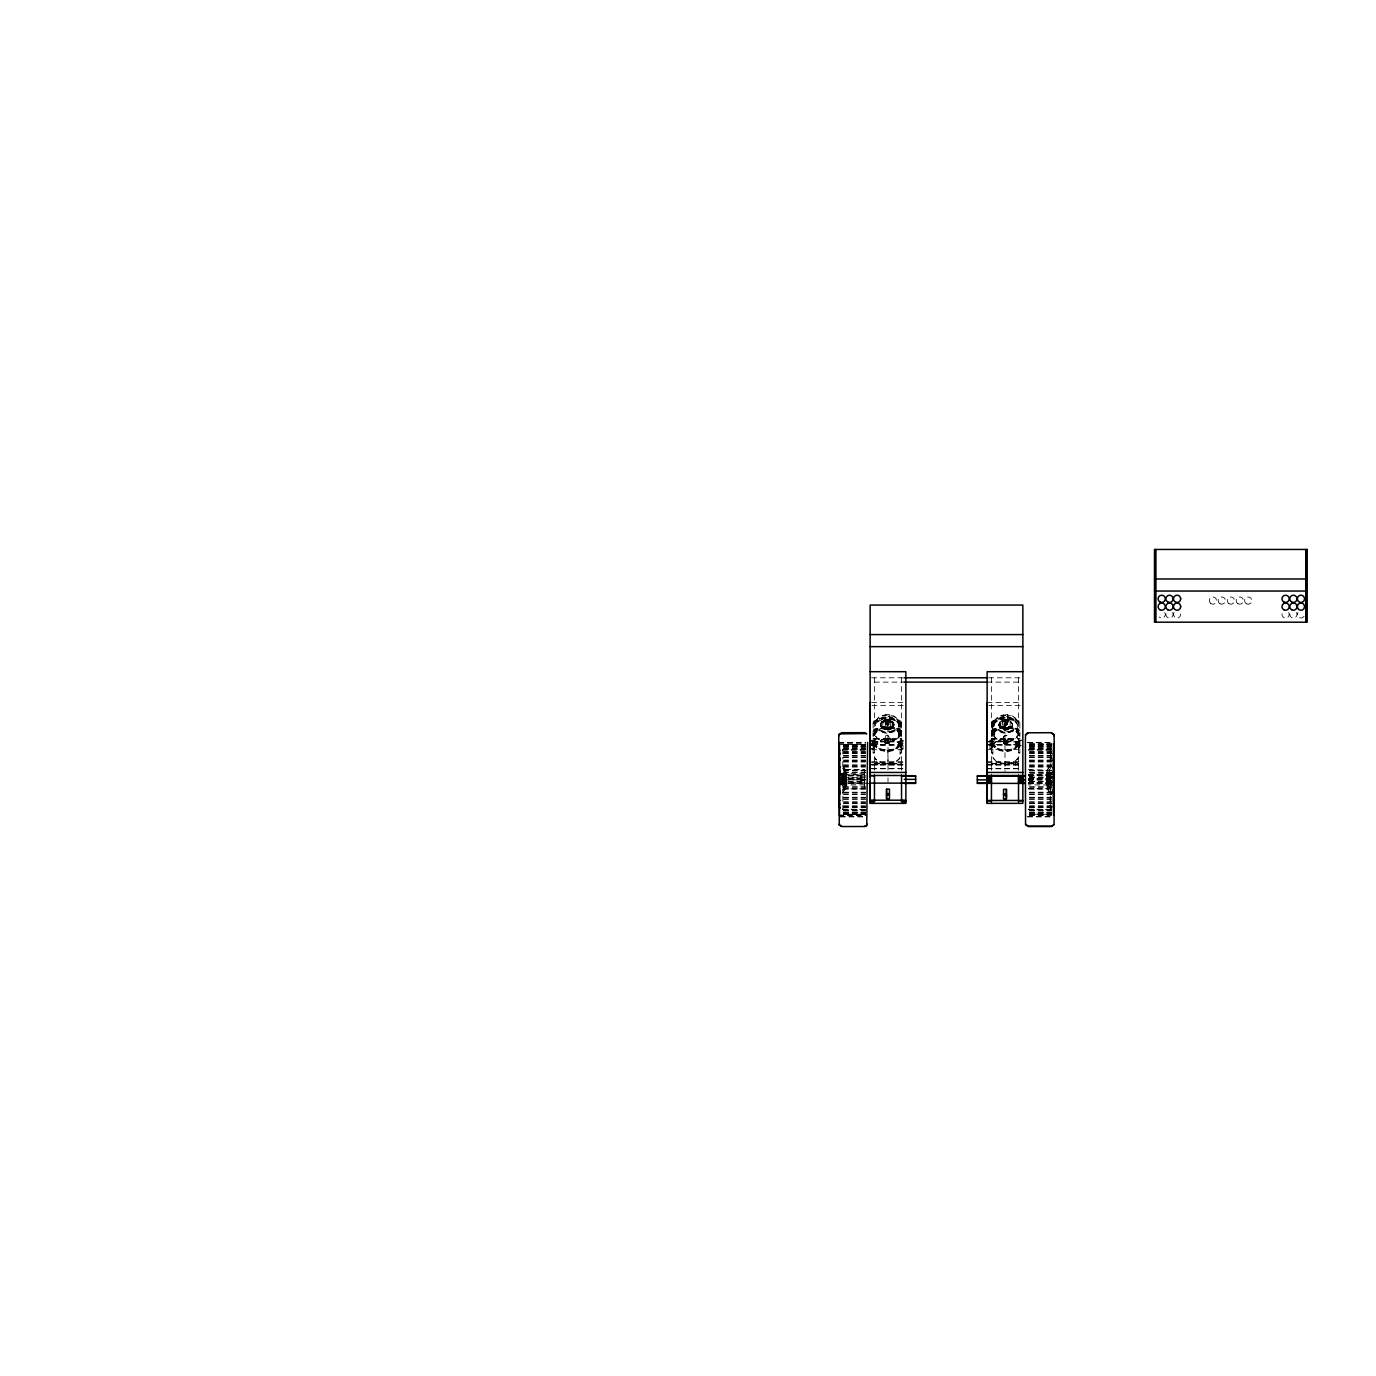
<?xml version="1.0" encoding="UTF-8"?>
<svg xmlns="http://www.w3.org/2000/svg" width="1376" height="1376" viewBox="0 0 1376 1376"><rect width="100%" height="100%" fill="white"/><g stroke="black" fill="none" stroke-linecap="round" stroke-linejoin="round"><path stroke-width="0.75" stroke-dasharray="5 3.75" d="M842.817 805.356L842.92 809.501M842.817 784.303L842.817 773.209M842.8 766.501L842.8 757.436M842.645 790.134L844.382 786.556L844.52 773.226L846.137 773.14L845.655 770.405L845.346 772.59L845.328 771.334M843.144 791.836L845.328 788.689L845.328 779.556M845.328 780.072L844.898 768.634M864.661 784.922L845.948 784.956L845.948 780.037L844.52 780.02M846.137 783.305L845.948 773.295M846.137 784.75L846.137 773.226M864.661 782.325L839.36 782.634M864.661 769.562L864.661 788.637L864.661 769.562L845.328 769.562L845.346 788.861L842.456 792.696M1003.568 743.35L1003.62 741.561A2.167 1.531 0 0 1 1007.8 741.63L1007.834 743.35L1003.568 743.35A2.15 1.514 0 0 1 1005.701 741.974A2.15 1.514 0 0 1 1007.834 743.35M1017.328 723.965A12.59 8.91 0 0 0 1008.625 718.736L1007.834 720.164A2.15 1.514 0 0 1 1005.701 721.54A2.15 1.514 0 0 1 1003.568 720.164L1002.777 718.736A12.59 8.91 0 0 0 994.074 723.965M1050.524 792.696C1044.556 791.974 1047.222 765.434 1047.05 774.946L1048.478 775.187M1048.495 772.435L1048.46 785.146L1047.016 785.197L1046.844 773.14L1053.62 773.828M1028.319 788.861L1047.652 788.861L1047.325 770.405L1048.581 768.049M1051.298 801.314L1050.18 801.21L1050.765 782.566A9.46 3.113 0 0 0 1051.023 782.428M1051.023 759.982A9.46 7.774 0 0 0 1050.765 759.604L1050.18 749.198L1051.281 749.026M1050.61 800.935L1050.61 794.95L1050.18 801.21M1050.49 759.242L1051.298 758.228M1050.765 759.088L1050.61 754.461L1050.61 759.294M845.346 769.58L845.328 788.62L845.328 774.74L839.36 774.516M1050.903 790.701L1047.033 783.236L1048.478 783.236L1048.46 784.836M1051.023 784.337L1050.163 773.415L1051.281 773.209M846.137 785.042L839.36 784.836M885.146 743.35L885.181 741.63A2.167 1.531 0 0 1 889.36 741.561L889.412 743.35L885.146 743.35A2.15 1.514 0 0 1 887.279 741.974A2.15 1.514 0 0 1 889.412 743.35M899.285 723.931L898.906 723.982A12.59 8.91 0 0 0 890.203 718.736L889.412 720.164A2.15 1.514 0 0 1 887.279 721.54A2.15 1.514 0 0 1 885.146 720.164L884.355 718.736A12.59 8.91 0 0 0 875.652 723.965M839.36 783.77C843.161 781.568 847.014 785.782 845.346 783.408M845.328 774.74C845.328 780.932 847.083 781.688 839.36 780.158M1047.652 782.996L1047.652 771.575M839.36 774.052L845.328 773.828C846.773 769.511 844.967 779.057 839.36 774.877M1047.652 775.049L1047.652 773.432L1053.62 773.587M845.328 787.055L845.346 785.816M885.146 738.774C885.078 728.919 895.69 742.61 886.97 743.04C880.726 743.848 888.07 729.469 889.412 738.774M1050.576 792.456C1047.704 791.217 1046.31 784.389 1048.46 784.544M844.52 779.332L845.655 779.332L845.346 782.273L845.948 775.307M874.328 731.705L874.895 729.71L877.08 729.125L881.775 731.705A11.421 8.084 0 0 0 890.238 732.41L897.41 729.125L899.594 729.71L900.179 731.705M874.328 723.552L874.895 721.557L884.269 717.704A11.421 8.084 0 0 1 892.732 718.41L899.594 721.557L900.179 723.552M885.146 716.036L885.387 714.712L889.137 714.712M992.801 723.552L993.386 721.557L1000.266 718.41A11.421 8.084 0 0 1 1008.711 717.704L1018.085 721.557L1018.653 723.552M992.801 731.705L993.386 729.71L995.57 729.125L1002.743 732.41A11.421 8.084 0 0 0 1011.205 731.705L1015.901 729.125L1018.085 729.71L1018.653 731.705M1003.568 716.036C1005.89 712.458 1016.589 716.208 1017.328 721.368M1003.568 738.774C1002.502 734.646 1008.9 734.578 1007.834 738.774M843.144 766.363L845.328 771.816M1047.652 778.575L1047.652 780.828L1047.05 780.158M1047.652 786.848L1047.652 788.328M1047.033 782.634L1047.635 783.649L1053.62 783.77M845.346 772.366L845.328 773.725M1046.844 778.145L1046.844 780.037M1053.62 784.836C1050.094 787.192 1044.711 783.254 1048.46 783.477L1048.46 778.18L1047.033 778.025L1047.016 779.091L1046.844 774.894M1047.652 785.541L1047.652 788.052L1047.652 786.109M845.328 777.836L844.537 779.091M864.661 788.861L845.328 788.861L846.154 785.266L844.52 785.111L842.68 790.357M845.328 788.517L845.965 785.197L844.537 785.197M845.346 788.379L845.328 788.173M1047.652 771.368L1047.652 769.855L1047.033 773.587L1028.319 773.278M1047.033 773.518L1048.478 773.536L1050.335 768.29M845.328 787.605L845.328 786.814M1050.662 788.448L1050.18 793.453L1051.281 793.505M873.141 723.552L874.001 720.938L884.269 716.793A11.421 8.084 0 0 1 892.714 717.532L900.506 720.938L901.366 723.552M873.141 731.705L874.001 729.074L877.08 728.231L881.775 730.811A11.421 8.084 0 0 0 890.238 731.516L897.41 728.231L900.506 729.074L901.366 731.705M991.614 723.552L992.474 720.938L1000.266 717.515A11.421 8.084 0 0 1 1008.711 716.827L1018.98 720.938L1019.84 723.552M991.614 731.705L992.474 729.074L995.57 728.231L1002.743 731.516A11.421 8.084 0 0 0 1011.205 730.811L1015.901 728.231L1018.98 729.074L1019.84 731.705M1047.652 787.055L1047.652 779.556M1050.817 757.677L1050.903 755.785M842.92 778.73L842.903 779.848M1050.817 754.839L1050.903 753.394M1051.023 753.738A9.46 9.064 0 0 0 1050.765 753.291L1050.662 751.055M1047.652 788.224L1046.844 784.389M845.328 769.906L845.655 770.835M875.652 733.442L876.736 731.172M875.652 721.368C879.66 713.25 894.262 713.009 898.872 721.058M994.074 721.368L999.423 716.346L1007.576 715.176M885.559 722.71C885.043 724.739 891.012 725.668 886.608 726.562C881.586 723.398 890.564 718.341 888.38 725.599M885.559 724.67C888.019 720.13 888.982 728.54 885.611 724.55M885.559 725.599L888.38 722.71M875.652 736.04A12.59 8.91 0 0 0 884.355 741.251L885.198 741.114A2.167 1.531 0 0 1 889.36 741.114L890.203 741.251A12.59 8.91 0 0 0 898.906 736.04L899.285 735.489M888.328 723.896L887.675 722.778L885.748 723.14M888.328 724.928L888.328 724.034M889.36 719.356L890.203 719.201A12.59 8.91 0 0 1 898.906 724.43L899.285 724.361M1004.6 722.71C1007.301 718.65 1009.485 727.801 1005.306 726.459C1002.812 718.943 1005.151 728.558 1007.421 724.292M1007.37 724.55C1003.74 727.818 1004.514 719.476 1007.37 723.38M1004.6 725.599L1007.421 723.363M994.074 735.489L994.074 735.85A12.59 8.91 0 0 0 1002.777 741.251L1003.62 741.114A2.167 1.531 0 0 1 1007.782 741.114L1008.625 741.251A12.59 8.91 0 0 0 1017.328 736.04M1007.782 719.356L1008.625 719.201A12.59 8.91 0 0 1 1017.328 724.43M1007.421 722.71L1007.421 723.638M1047.325 770.646L1046.844 773.381L1048.478 773.467M1046.826 785.266L1048.46 785.111L1050.851 790.942M1047.016 785.197L1048.46 785.146M1028.285 809.501L1051.058 809.415L1050.163 809.14A9.426 9.426 0 0 0 1051.023 807.695A9.443 8.91 0 0 1 1050.49 808.538L1051.161 809.69M1051.058 791.269L1050.163 794.055A9.408 2.7 0 0 0 1051.023 793.677M875.704 721.058L878.782 717.12L885.387 714.712M994.108 721.058L997.892 716.672L1003.895 714.712M1049.08 770.096L1050.903 767.722M885.748 724.137C887.038 720.732 889.154 723.621 885.611 724.928M1007.37 723.621L1007.421 724.67M1050.903 808.228L1050.077 809.449M1048.082 768.634L1049.183 767.292M999.991 723.174L999.303 724.275A6.312 4.472 0 0 0 999.905 727.766C1003.07 731.12 1009.812 730.966 1012.151 726.752A6.312 4.472 0 0 0 1011.549 723.277L1009.141 721.574L1004.084 721.076L999.991 723.174L999.87 725.806M1051.023 783.099A9.443 3.13 0 0 1 1050.49 783.408L1051.058 789.996M992.646 723.621L994.074 722.864M992.646 724.068L993.713 723.329M992.646 731.757L994.074 731.017M992.646 732.221L993.713 731.482M876.736 731.636L875.652 733.081A12.59 8.91 0 0 1 887.279 727.612A12.59 8.91 0 0 1 898.906 733.081L898.201 719.459L894.348 716.26L889.171 714.712L889.412 720.628A2.15 1.514 0 0 1 887.279 722.022A2.15 1.514 0 0 1 885.146 720.628L885.473 715.176M897.823 746.153L898.906 744.691A12.59 8.91 0 0 1 887.279 750.161A12.59 8.91 0 0 1 875.652 744.691L876.736 746.153M897.823 746.6L898.906 745.156L898.906 720.904M995.158 731.172L993.696 733.356M995.158 731.636L994.074 733.081A12.59 8.91 0 0 1 1005.701 727.612A12.59 8.91 0 0 1 1017.328 733.081L1016.245 731.636M1016.245 746.153L1017.328 744.691A12.59 8.91 0 0 1 1005.701 750.161A12.59 8.91 0 0 1 994.074 744.691L995.158 746.153M1016.245 746.6L1017.328 745.156L1017.328 720.904M874.345 722.744L881.775 718.857A11.421 8.084 0 0 1 890.238 718.152L900.162 722.744M874.345 730.897L877.08 729.59L884.269 732.875A11.421 8.084 0 0 0 892.732 732.17L897.41 729.59L900.162 730.897M992.818 722.744L1002.743 718.152A11.421 8.084 0 0 1 1011.205 718.857L1018.636 722.744M992.818 730.897L995.57 729.59L1000.266 732.17A11.421 8.084 0 0 0 1008.711 732.875L1015.901 729.59L1018.636 730.897M873.192 722.4L881.775 717.962A11.421 8.084 0 0 1 890.238 717.292L901.314 722.4M873.192 730.553L877.08 728.695L884.269 731.98A11.421 8.084 0 0 0 892.732 731.275L897.41 728.695L901.314 730.553M991.683 722.4L1002.743 717.257A11.421 8.084 0 0 1 1011.205 717.997L1019.788 722.4M991.683 730.553L995.57 728.695L1000.266 731.275A11.421 8.084 0 0 0 1008.711 731.98L1015.901 728.695L1019.788 730.553M1051.023 791.527A9.46 5.745 0 0 1 1050.765 791.802L1051.298 792.438M1050.61 783.254L1051.058 794.674M888.191 723.862L885.972 724.068M888.191 724.791L885.748 724.791M881.431 722.383C884.579 719.012 891.321 719.166 893.678 723.38A6.312 4.472 0 0 1 893.076 726.855C889.911 730.226 883.168 730.071 880.829 725.857M881.431 723.277C884.579 719.923 891.321 720.061 893.678 724.275A6.312 4.472 0 0 1 893.076 727.766C889.911 731.12 883.168 730.966 880.829 726.752M1050.49 800.97L1050.765 800.712A9.46 5.384 0 0 0 1051.023 800.454M888.793 720.869L885.766 720.714M885.146 720.164C890.152 718.547 882.532 721.746 888.191 721.66L888.672 719.992M885.766 742.507L888.793 742.352M885.766 742.799L888.672 742.696M1003.826 715.176C1000.799 721.196 1006.819 720.061 1004.876 720.904L1007.215 720.405M1007.37 720.611L1003.93 720.646L999.905 722.813A6.312 4.472 0 0 0 999.303 726.304C1001.659 730.501 1008.402 730.656 1011.549 727.302A6.312 4.472 0 0 0 1012.168 723.81L1009.004 721.058L1004.876 721.196M1004.79 741.853L1007.094 742.232M889.412 720.628L885.886 720.37L888.672 720.525M1004.308 719.992L1004.79 721.66C1010.448 721.781 1002.829 718.547 1007.834 720.164M1004.308 742.696L1007.215 742.799M882.824 721.506L888.277 720.422A6.158 4.352 0 0 1 893.11 725.032A6.158 4.352 0 0 1 887.262 729.022L882.824 727.887M1010.156 727.474L1004.704 728.558A6.158 4.352 0 0 1 999.87 723.931A6.158 4.352 0 0 1 1005.718 719.94L1007.8 718.84A2.167 1.531 0 0 1 1003.62 718.891L1011.549 722.383A6.312 4.472 0 0 1 1012.168 725.857C1009.795 730.071 1003.07 730.226 999.905 726.855A6.312 4.472 0 0 1 999.303 723.38L1004.084 720.181L1010.156 721.076M1007.008 724.068L1006.011 724.361M882.824 721.076L889.36 718.891A2.167 1.531 0 0 1 885.181 718.84L888.26 720.061M882.824 722.383L887.262 721.248A6.158 4.352 0 0 1 893.11 725.238A6.158 4.352 0 0 1 888.277 729.865L882.824 728.781L882.824 720.198L888.277 719.115A6.158 4.352 0 0 1 893.11 723.742A6.158 4.352 0 0 1 887.262 727.715L882.824 726.597M1010.156 726.597L1005.718 727.715A6.158 4.352 0 0 1 999.87 723.742A6.158 4.352 0 0 1 1004.704 719.115L1010.156 720.198L1010.156 728.781L1004.704 729.865A6.158 4.352 0 0 1 999.87 725.238A6.158 4.352 0 0 1 1005.718 721.248L1010.156 722.383M1010.156 727.887L1005.718 729.022A6.158 4.352 0 0 1 999.87 725.032A6.158 4.352 0 0 1 1004.704 720.422L1010.156 721.506M1051.058 809.088L1050.163 805.356A9.408 9.013 0 0 0 1051.023 804.1M1050.18 783.546L1051.281 783.598M1005.512 719.923L1004.721 720.061M1051.281 752.294L1050.18 752.483L1051.298 752.104M1051.058 807.385L1050.249 808.882L1051.058 805.252M889.412 719.098A2.15 1.514 0 0 1 887.279 720.491L882.584 721.781L880.829 723.81A6.312 4.472 0 0 0 881.431 727.302C884.579 730.656 891.321 730.501 893.678 726.304A6.312 4.472 0 0 0 893.076 722.813L887.331 720.474A2.15 1.514 0 0 1 885.146 719.098L884.355 719.201A12.59 8.91 0 0 0 875.652 724.43M885.146 720.628L887.279 720.491M1007.593 714.712L1007.834 720.628L1005.701 720.491A2.15 1.514 0 0 1 1003.568 719.098L1002.777 719.201A12.59 8.91 0 0 0 994.074 724.43L993.696 724.361M1003.568 720.164L1004.721 719.872M889.412 741.836L890.203 741.716A12.59 8.91 0 0 0 898.906 736.487M1007.834 741.836L1008.625 741.716A12.59 8.91 0 0 0 1017.328 736.487M1007.834 742.902C994.796 742.163 1010.93 725.909 1007.834 742.902A2.15 1.514 0 0 0 1005.701 741.509A2.15 1.514 0 0 0 1003.568 742.902M1050.18 758.898L1051.298 758.744M1051.298 751.846L1050.18 751.984L1050.834 752.741M1051.298 757.316L1050.18 757.436L1050.18 766.501L1051.298 766.398M865.143 750.058L842.37 750.092M1051.058 750.058L1028.285 750.092M1007.215 743.281L1006.613 742.318M1051.058 750.694L1050.18 749.198M887.468 719.923L889.412 720.164M1005.89 720.388L1007.094 720.37M1050.163 784.303L1051.058 784.303M1046.844 783.305L1047.033 780.037L1048.46 780.02M864.661 773.278L839.36 773.346M839.36 773.587L845.948 773.811L844.52 773.88M845.328 774.516L844.503 774.103M845.948 774.275L839.36 774.275M1047.033 783.924L1053.62 784.148M1047.652 784.148L1048.46 784.062M845.328 775.789L844.503 775.651M845.948 776.804L844.52 776.804M1051.058 777.904L1050.06 778.73L1050.524 784.303M1047.652 781.843L1048.46 781.757M844.486 772.435L845.948 773.518M844.503 774.585L864.661 774.654M844.503 775.187L845.948 775.187M844.52 776.666L845.948 776.666L839.36 776.58M845.948 778.266L839.36 778.266M1048.478 784.32L1047.033 784.32L1053.62 784.595M1048.46 784.956L1028.319 784.922M871.576 677.8L905.872 677.8M988.553 677.8L1022.85 677.8M874.465 682.118L905.872 682.118M987.125 682.118L1018.515 682.118M871.576 702.517L903.74 702.517M987.125 702.517L1020.734 702.517M871.971 705.578L903.74 705.578M988.948 705.578L1020.734 705.578M889.876 721.488L890.805 721.488M898.906 721.643L899.285 725.874M994.074 721.643L993.696 725.874M1002.175 721.488L1003.104 721.488M889.876 721.953L890.805 721.953M1002.175 721.953L1003.104 721.953M889.876 722.796L890.805 722.796M898.906 722.882L900.334 723.621L900.437 734.543L898.906 734.285M1002.175 722.796L1003.104 722.796M898.906 723.14L900.334 724.068M992.646 723.845L992.543 734.543L994.074 734.423M898.906 725.874L900.437 725.926M992.543 725.926L994.074 725.685M889.876 726.184L890.805 726.184M1002.175 726.184L1003.104 726.184M898.906 726.39L900.437 726.39M992.543 726.39L994.074 726.39M889.876 727.01L890.805 727.01M1002.175 727.01L1003.104 727.01M889.876 727.474L890.805 727.474M1002.175 727.474L1003.104 727.474M898.906 731.017L900.334 731.757M898.906 731.636L898.906 736.452M994.074 731.482L994.074 736.452M899.285 732.651L898.906 732.754A12.59 8.91 0 0 0 887.279 727.164A12.59 8.91 0 0 0 875.652 732.634M993.696 732.548L994.074 732.754A12.59 8.91 0 0 1 1005.701 727.164A12.59 8.91 0 0 1 1017.328 732.634L1017.328 733.442M899.285 733.27L897.823 731.172M873.141 733.442L874.328 733.442M900.179 733.442L901.366 733.442M991.614 733.442L992.801 733.442M1018.653 733.442L1019.84 733.442M873.141 733.907L874.328 733.907M900.179 733.907L901.366 733.907M991.614 733.907L992.801 733.907M1018.653 733.907L1019.84 733.907M898.906 734.044L900.437 734.079M992.543 734.079L994.074 734.044M873.141 734.973L874.328 734.973M900.179 734.973L901.366 734.973M991.614 734.973L992.801 734.973M1018.653 734.973L1019.84 734.973M873.141 735.438L874.328 735.438M900.179 735.438L901.366 735.438M991.614 735.438L992.801 735.438M1018.653 735.438L1019.84 735.438M873.141 738.499L874.328 738.499M900.179 738.499L901.366 738.499M991.614 738.499L992.801 738.499M1018.653 738.499L1019.84 738.499M874.465 738.706L901.538 738.706M991.442 738.706L1018.515 738.706M873.141 738.964L874.328 738.964M900.179 738.964L901.366 738.964M991.614 738.964L992.801 738.964M1018.653 738.964L1019.84 738.964M874.465 739.153L901.538 739.153M991.442 739.153L1018.515 739.153M871.576 740.185L874.465 740.185M900.093 740.185L902.983 740.185L902.983 748.785L901.538 748.785M992.887 740.185L989.998 740.185L989.998 748.785L991.442 748.785M1018.515 740.185L1021.405 740.185M871.576 740.632L874.465 740.632M900.093 740.632L902.983 740.632M989.998 740.632L992.887 740.632M1018.515 740.632L1021.405 740.632M874.465 741.2L873.02 741.2L873.02 748.785L871.576 748.785M900.093 741.2L901.538 741.2M991.442 741.2L992.887 741.2M1018.515 741.2L1019.96 741.2M871.576 741.698L901.538 741.664M988.553 741.698L1019.96 741.664M871.576 741.888L905.872 741.888M987.125 741.888L1019.84 741.888M838.758 742.335L865.521 742.335M873.141 742.49L874.328 742.49M900.179 742.49L901.366 742.49M991.614 742.49L992.801 742.49M1018.653 742.49L1019.84 742.49M1027.511 742.335L1052.778 742.335M838.758 742.679L865.521 742.679M1027.511 742.679L1052.778 742.679M873.141 742.954L874.328 742.954M900.179 742.954L901.366 743.126M991.614 743.126L992.801 742.954M1018.653 742.954L1019.84 743.126M871.576 743.229L873.02 743.229M901.538 743.229L902.983 743.229M989.998 743.229L991.442 743.229M871.576 743.694L874.328 743.59M900.179 743.59L902.983 743.694M989.998 743.694L992.801 743.59M1018.653 743.59L1019.84 743.59M838.758 743.866L865.573 743.866M1029.42 743.866L1053.5 743.866M838.758 744.21L865.573 744.21M873.141 744.055L874.328 744.055M900.179 744.055L901.366 744.055M991.614 744.055L992.801 744.055M1018.653 744.055L1019.84 744.055M1029.42 744.02L1053.5 744.02M843.505 744.364L865.573 744.364M871.576 744.571L905.872 744.571M987.125 744.571L1018.515 744.536M1029.42 744.364L1051.488 744.364M843.505 744.588L865.573 744.588M871.576 744.76L901.538 744.812M988.553 744.76L1019.84 744.657M1029.42 744.588L1051.488 744.588M843.505 745.035L865.573 744.932M873.141 745.121L874.328 745.121A13.829 9.787 0 0 1 887.279 739.153L889.997 739.342A13.829 9.787 0 0 1 900.093 745.276L901.366 745.121M991.614 745.121L992.801 745.121A13.829 9.787 0 0 1 1002.984 739.342L1005.701 739.153A13.829 9.787 0 0 1 1018.515 745.276M1018.653 745.121L1019.84 745.121M1029.42 744.932L1051.488 745.035M843.505 745.379L865.573 745.379M871.576 745.396L902.983 745.276M988.553 745.156L1021.405 745.276M1029.42 745.379L1051.488 745.379M871.576 745.723L874.465 745.723M900.093 745.723L902.983 745.723M989.998 745.723L992.887 745.723M1018.515 745.723L1021.405 745.723M843.505 746.188L865.573 746.188M873.02 746.291L874.465 746.291M900.093 746.291L901.538 746.291M991.442 746.291L992.887 746.291M1018.515 746.291L1019.96 746.291M1029.42 746.188L1051.488 746.188M843.505 746.532L865.573 746.532M1029.42 746.532L1051.488 746.532M873.02 746.755L874.465 746.755M900.093 746.755L901.538 746.755M991.442 746.755L992.887 746.755M1018.515 746.755L1019.96 746.755M843.505 746.91L865.573 746.91M1029.42 746.91L1051.488 746.91M843.505 747.254L865.573 747.254M1029.42 747.254L1051.488 747.254M873.141 747.598L874.328 747.598M900.179 747.598L901.366 747.598M991.614 747.598L992.801 747.598M1018.653 747.598L1019.84 747.598M873.141 748.045L874.328 748.045M900.179 748.045L901.366 748.045M991.614 748.045L992.801 748.045M1018.653 748.045L1019.84 748.045M843.505 748.578L865.573 748.578M871.576 748.32L873.02 748.32M901.538 748.32L902.983 748.32M989.998 748.32L991.442 748.32M1029.42 748.578L1051.488 748.578M843.505 748.922L865.573 748.922M1029.42 748.922L1051.488 748.922M843.505 749.576L865.573 749.576M871.576 749.696L905.872 749.696M987.125 749.696L1018.515 749.473M1029.42 749.576L1051.488 749.576M842.37 749.748L865.573 749.92M1028.285 749.748L1051.488 749.92M843.505 751.743L865.573 751.743M1029.42 751.743L1051.488 751.743M843.505 752.087L865.573 752.087M1029.42 752.087L1051.488 752.087M873.141 752.638L874.328 752.638M900.179 752.638L901.366 752.638M991.614 752.638L992.801 752.638M1018.653 752.638L1019.84 752.638M843.505 752.982L865.573 752.982M874.328 753.102L873.141 753.102L873.141 723.105M900.179 753.102L901.366 753.102L901.366 723.105M992.801 753.102L991.614 753.102L991.614 723.105M1018.653 753.102L1019.84 753.102L1019.84 723.105M1029.42 752.982L1051.488 752.982M843.505 753.326L865.573 753.326M1029.42 753.326L1051.488 753.326M843.505 755.596L865.573 755.596M1029.42 755.596L1051.488 755.596M843.505 755.94L865.573 755.94M1029.42 755.94L1051.488 755.94M843.505 757.041L865.573 757.041M1029.42 757.041L1051.488 757.041M843.505 757.385L865.573 757.385M1029.42 757.385L1051.488 757.385M843.505 760.034L865.573 760.034M1029.42 760.034L1051.488 760.034M843.505 760.378L865.573 760.378M1029.42 760.378L1051.488 760.378M843.505 761.65L865.573 761.65M1029.42 761.65L1051.488 761.65M843.505 761.994L865.573 761.994M871.576 761.926L905.872 761.926M987.125 761.926L1018.515 761.926M1029.42 761.994L1051.488 761.994M871.576 762.149L905.872 762.149M987.125 762.149L1018.515 762.166M874.465 763.405L901.538 763.405M991.442 763.405L1018.515 763.405M874.465 763.869L901.538 763.869M991.442 763.869L1018.515 763.869M871.576 764.248L905.872 764.248M987.125 764.248L1018.515 764.248M871.576 764.471L905.872 764.471M987.125 764.471L1018.515 764.488M871.576 764.815L905.872 764.815M987.125 764.815L1018.515 764.781M843.505 764.936L865.573 764.936M871.576 765.004L905.872 765.004M987.125 765.004L1018.515 765.039M1029.42 764.936L1051.488 764.936M843.505 765.28L865.573 765.28M1029.42 765.28L1051.488 765.28M843.505 766.69L865.573 766.69M1029.42 766.69L1051.488 766.69M843.505 767.034L865.573 767.034M1029.42 767.034L1051.488 767.034M871.576 768.548L905.872 768.548M987.125 768.548L1018.515 768.565M871.576 768.788L905.872 768.788M987.125 768.788L1018.515 768.788M1028.319 769.562L1047.652 770.336M845.328 769.666L864.661 769.786M843.505 770.216L865.573 770.216M1029.42 770.216L1051.488 770.216M843.505 770.56L865.573 770.56M1029.42 770.56L1051.488 770.56M843.505 772.056L865.573 772.056M1029.42 772.056L1051.488 772.056M843.505 772.4L865.573 772.4M1029.42 772.4L1051.488 772.4M1048.478 773.759L1047.033 773.862L1053.62 774.052M1047.652 774.275L1053.62 774.275M1028.319 774.654L1048.478 774.585L1048.478 779.091M1047.652 774.654L1053.62 774.516M864.661 774.877L844.503 774.946L844.503 783.236M1028.319 774.877L1053.62 774.877M839.36 775.307L864.661 775.307M1028.319 775.307L1053.62 775.531M839.36 775.531L866.037 775.737M1028.319 775.582L1053.62 775.789M839.36 776.012L865.573 776.047M1029.42 776.047L1053.62 776.012M860.344 776.219L869.821 776.219M1028.852 776.219L1032.636 776.219M1047.652 776.58L1053.62 776.58M1048.478 776.804L1047.033 776.58L1048.478 776.666M839.36 777.148L845.948 777.148L839.36 777.371M1047.652 777.148L1053.62 777.148M1053.62 777.371L1047.05 777.148L1048.478 777.509M843.505 777.595L865.573 777.595M1029.42 777.595L1051.488 777.595M839.48 777.939L865.573 777.939M1029.42 777.939L1053.5 777.939M1047.033 778.403L1053.62 778.266M839.36 778.644L864.661 778.644M1028.319 778.644L1053.62 778.644M839.36 778.868L864.661 778.885M1028.319 778.885L1053.62 778.868M840.891 779.108L864.661 779.108M1028.319 779.108L1052.107 779.108M860.344 779.263L869.821 779.384M1028.852 779.263L1032.636 779.384M839.36 779.779L866.037 779.762L840.891 780.003M1028.319 779.779L1053.62 779.779M1028.319 780.003L1050.112 780.003M860.344 780.192L864.369 780.192M1028.612 780.192L1032.636 780.192M1047.05 780.02L1053.62 780.398M839.36 780.398L845.948 780.398M860.344 780.674L864.369 780.674M1028.612 780.674L1032.636 780.674M839.36 781.052L845.328 781.052M1047.033 780.914L1053.62 781.276M839.36 781.276L865.573 781.293M1029.42 781.293L1051.488 781.293M839.36 781.62L865.573 781.637M1029.42 781.637L1053.62 781.62M839.36 781.981L845.948 781.843L844.52 781.757M1048.46 781.981L1053.62 781.981M839.36 782.411L845.948 782.411M1047.033 781.998L1053.62 782.411M1028.319 782.686L1053.62 782.634M839.36 782.892L866.037 782.91M1028.319 782.892L1053.62 782.892M839.36 783.116L865.573 783.185M1028.319 783.116L1053.62 783.116M839.36 783.546L869.821 783.408M1028.319 783.546L1053.62 783.546M864.661 783.77L845.328 783.77L845.328 782.755M1028.319 783.77L1047.033 783.77M839.36 783.907L845.328 783.907M839.36 784.148L845.948 784.372L844.52 784.32M1047.652 785.3L1047.652 784.372L1053.62 784.286M839.36 784.595L845.948 784.853L844.52 784.544M843.505 786.831L865.573 786.831M1029.42 786.831L1051.488 786.831M843.505 787.175L865.573 787.175M1029.42 787.175L1051.488 787.175M843.505 788.689L865.573 788.689M1028.319 788.637L1051.488 788.689M843.505 789.033L865.573 789.033M1029.42 789.033L1051.488 789.033M843.505 792.198L865.573 792.198M1029.42 792.198L1051.488 792.198M843.505 792.542L865.573 792.542M1029.42 792.542L1051.488 792.542M843.505 793.952L865.573 793.952M1029.42 793.952L1051.488 793.952M843.505 794.296L865.573 794.296M1029.42 794.296L1051.488 794.296M843.505 797.254L865.573 797.254M1029.42 797.254L1051.488 797.254M843.505 797.598L865.573 797.598M1029.42 797.598L1051.488 797.598M843.505 798.871L865.573 798.871M1029.42 798.871L1051.488 798.871M843.505 799.215L865.573 799.215M1029.42 799.215L1051.488 799.215M843.505 801.864L865.573 801.864M1029.42 801.864L1051.488 801.864M843.505 802.208L865.573 802.208M1029.42 802.208L1051.488 802.208M843.505 803.309L865.573 803.309M1029.42 803.309L1051.488 803.309M843.505 803.653L865.573 803.653M1029.42 803.653L1051.488 803.653M843.505 805.906L865.573 805.906M1029.42 805.906L1051.488 805.906M843.505 806.25L865.573 806.25M1029.42 806.25L1051.488 806.25M843.505 807.144L865.573 807.144M1029.42 807.144L1051.488 807.144M843.505 807.488L865.573 807.488M1029.42 807.488L1051.488 807.488M842.37 809.157L865.573 809.312M1028.285 809.157L1051.488 809.312M842.37 809.501L865.143 809.535M843.505 809.656L865.573 809.656M1029.42 809.656L1051.488 809.656M843.505 810.309L865.573 810.309M1029.42 810.309L1051.488 810.309M843.505 810.653L865.573 810.653M1029.42 810.653L1051.488 810.653M843.505 811.995L865.573 811.995M1029.42 811.995L1051.488 811.995M843.505 812.339L865.573 812.339M1029.42 812.339L1051.488 812.339M843.505 812.717L865.573 812.717M1029.42 812.717L1051.488 812.717M843.505 813.061L865.573 813.061M1029.42 813.061L1051.488 813.061M843.505 813.852L865.573 813.852M1029.42 813.852L1051.488 813.852M843.505 814.644L865.573 814.644M1029.42 814.644L1051.488 814.644M838.758 815.022L865.573 815.022M1029.42 815.022L1051.488 814.884M838.758 815.366L865.573 815.366M1029.42 815.366L1051.488 815.228M840.203 816.57L865.521 816.57M1027.511 816.57L1052.778 816.57M840.203 816.914L865.521 816.914M1027.511 816.914L1052.778 816.914M1047.033 773.295L1048.46 773.226L1048.478 774.946M1050.421 773.278L1051.058 782.118M1048.478 774.103L1047.652 774.052M1047.033 774.344L1048.46 774.361M1048.478 775.651L1047.033 775.651L1047.635 782.273M1047.05 776.425L1048.478 776.442M844.503 780.914L845.948 780.914M844.52 781.981L845.948 781.998M844.52 782.772L845.948 782.892M845.948 783.116L845.948 782.634M844.52 783.477L845.948 783.546M844.52 784.062L845.948 784.079M845.948 784.956L844.52 784.905L844.503 773.467M1051.058 793.298L1050.765 793.212A9.46 2.7 0 0 0 1051.023 793.092M1050.18 782.858L1051.281 782.91M1006.613 719.872L1010.397 720.869L1012.151 722.916A6.312 4.472 0 0 1 1011.549 726.408C1008.402 729.762 1001.659 729.607 999.303 725.41A6.312 4.472 0 0 1 999.905 721.918L1002.313 720.216L1007.37 719.717M885.766 743.281L886.368 742.318M1006.011 724.636L1004.79 724.137L1007.37 722.968L1005.65 722.675L1004.79 723.208L1007.37 724.412M1003.568 741.836L1002.777 741.716A12.59 8.91 0 0 1 994.074 736.487M885.146 741.836L884.355 741.716A12.59 8.91 0 0 1 875.652 736.487M1050.163 805.356L1051.058 806.869M899.268 731.482L900.334 732.221M882.824 727.474L888.277 728.558A6.158 4.352 0 0 0 893.11 723.931A6.158 4.352 0 0 0 887.262 719.94L887.279 721.66M1050.18 757.436L1050.765 758.348M888.191 741.561L888.672 743.436M888.191 724.172L885.611 722.968M843.127 766.587L844.4 768.049M842.645 768.066L843.557 769.614M1016.245 731.172L1017.328 732.634M994.108 720.594L994.074 745.156L995.158 746.6M897.823 731.636L898.906 733.081M875.652 720.904L875.652 745.156L876.736 746.6M843.127 768.702L843.901 770.336M1007.37 724.034L1004.79 723.793L1007.421 725.599M843.918 770.096L844.176 771.093M1017.294 721.058C1016.159 717.928 1009.107 713.903 1007.834 716.036M844.176 770.852L844.382 771.867M844.382 771.644L844.486 772.658M1050.817 759.518L1050.903 761.994M1050.817 763.233L1050.903 765.882M846.137 778.145L846.154 779.091M845.965 779.091L846.137 774.894M1047.652 780.072L1047.652 769.562M1047.635 772.366L1047.652 773.69M1047.652 784.974L1047.652 783.374L1047.652 784.372M845.346 775.015L845.328 773.587M845.328 777.595L845.346 779.091M842.8 749.198L842.8 758.898M842.8 782.858L842.817 794.055M842.8 801.21L842.8 792.318M1032.636 775.737L1032.636 783.408M1018.515 677.8L1018.515 775.496M1015.901 720.078L1015.901 721.437M1015.901 728.231L1015.901 729.59M1016.073 741.939L1016.073 744.812M1016.073 761.926L1016.073 764.781M1015.264 741.664L1015.264 744.536M1015.264 762.166L1015.264 765.039M1013.2 718.564L1013.235 719.906M1013.235 729.762L1013.2 731.12M1012.409 724.103L1012.409 725.582M1005.701 720.026L1005.701 721.66M1005.701 741.853L1005.701 743.487M1005.013 726.339L1004.979 771.196M1004.876 742.318L1004.308 743.436M999.062 724.223L999.062 725.462M998.254 719.012L998.254 719.906M998.254 729.762L998.254 730.656M995.57 720.078L995.57 721.437M995.57 728.231L995.57 729.59M992.801 723.105L992.887 757.763A13.829 9.787 0 0 0 1002.984 763.68L1005.701 763.869A13.829 9.787 0 0 0 1018.515 757.763M991.442 677.8L991.442 775.737M901.538 677.8L901.538 775.737M900.179 723.105L900.093 757.763A13.829 9.787 0 0 1 889.997 763.68L887.279 763.869A13.829 9.787 0 0 1 874.465 757.763M897.41 720.078L897.41 721.437M897.41 728.231L897.41 729.59M894.727 719.012L894.727 719.906M894.727 729.762L894.727 730.656M893.918 724.223L893.918 725.462M893.11 723.174L893.11 725.806M888.002 738.706L888.002 771.196M888.002 777.732L888.002 781.809M887.967 726.339L887.881 739.204M887.881 750.969L887.967 763.818M887.279 741.853L887.279 743.487M880.571 724.103L880.571 725.582M879.78 718.564L879.746 719.906M879.746 729.762L879.78 731.12M877.716 741.664L877.716 744.536M877.716 762.166L877.716 765.039M877.08 720.078L877.08 721.437M877.08 728.231L877.08 729.59M876.908 741.939L876.908 744.812M876.908 761.926L876.908 764.781M874.465 677.8L874.465 775.737M864.661 771.644L864.661 786.556M860.344 775.737L860.344 783.408M1296.519 612.612A3.595 3.595 0 0 1 1293.406 618.013A3.595 3.595 0 0 1 1290.275 612.612M1288.71 612.612A3.595 3.595 0 0 1 1285.597 618.013A3.595 3.595 0 0 1 1282.466 612.612M1304.018 616.345A3.595 3.595 0 0 1 1297.465 615.192L1297.379 614.264A3.595 3.595 0 0 1 1297.946 612.475M1164.818 612.612A3.595 3.595 0 0 1 1159.142 616.964M1172.627 612.612A3.595 3.595 0 0 1 1169.497 618.013A3.595 3.595 0 0 1 1166.384 612.612M1174.055 612.475A3.595 3.595 0 0 0 1173.487 614.264L1173.573 615.192A3.595 3.595 0 0 0 1180.694 614.556L1180.608 613.627A3.595 3.595 0 0 0 1179.748 611.976M1050.765 750.006A9.46 8.927 0 0 1 1051.023 750.436M1050.765 752.93A9.46 7.516 0 0 1 1051.023 753.291M1017.328 745.156A12.59 8.91 0 0 1 1005.701 750.625A12.59 8.91 0 0 1 994.074 745.156M992.887 732.858A13.829 9.787 0 0 1 1002.984 726.941L1005.701 726.752A13.829 9.787 0 0 1 1018.515 732.858M1018.515 745.345A13.829 9.787 0 0 1 1005.701 751.468L1002.984 751.279A13.829 9.787 0 0 1 992.887 745.345M1007.834 719.098A2.15 1.514 0 0 1 1005.701 720.491M1007.834 720.628A2.15 1.514 0 0 1 1005.701 722.022A2.15 1.514 0 0 1 1003.568 720.628M992.887 744.812A13.829 9.787 0 0 1 1002.984 738.895L1005.701 738.706A13.829 9.787 0 0 1 1018.515 744.812M1018.515 757.299A13.829 9.787 0 0 1 1005.701 763.405L1002.984 763.216A13.829 9.787 0 0 1 992.887 757.299M1018.515 744.898A13.829 9.787 0 0 1 1005.701 751.004L1002.984 750.814A13.829 9.787 0 0 1 992.887 744.898M992.887 732.41A13.829 9.787 0 0 1 1002.984 726.476L1005.701 726.287A13.829 9.787 0 0 1 1018.515 732.41M1003.568 741.372A2.15 1.514 0 0 1 1005.701 739.978A2.15 1.514 0 0 1 1007.834 741.372M881.053 725.513A6.158 4.352 0 0 1 881.638 722.108M881.053 726.82A6.158 4.352 0 0 1 881.638 723.415M898.906 745.156A12.59 8.91 0 0 1 887.279 750.625A12.59 8.91 0 0 1 875.652 745.156M874.465 732.858A13.829 9.787 0 0 1 887.279 726.752L889.997 726.941A13.829 9.787 0 0 1 900.093 732.858M900.093 745.345A13.829 9.787 0 0 1 889.997 751.279L887.279 751.468A13.829 9.787 0 0 1 874.465 745.345M874.465 744.812A13.829 9.787 0 0 1 887.279 738.706L889.997 738.895A13.829 9.787 0 0 1 900.093 744.812M900.093 757.299A13.829 9.787 0 0 1 889.997 763.216L887.279 763.405A13.829 9.787 0 0 1 874.465 757.299M900.093 744.898A13.829 9.787 0 0 1 889.997 750.814L887.279 751.004A13.829 9.787 0 0 1 874.465 744.898M874.465 732.41A13.829 9.787 0 0 1 887.279 726.287L889.997 726.476A13.829 9.787 0 0 1 900.093 732.41M885.146 741.372A2.15 1.514 0 0 1 887.279 739.978A2.15 1.514 0 0 1 889.412 741.372M885.146 742.902A2.15 1.514 0 0 1 887.279 741.509A2.15 1.514 0 0 1 889.412 742.902M1050.249 808.796L1051.281 809.036L1050.232 808.864M881.517 721.815L880.829 722.916A6.312 4.472 0 0 0 881.431 726.408C884.579 729.762 891.321 729.607 893.678 725.41A6.312 4.472 0 0 0 893.076 721.918L887.331 719.579L881.517 721.815M890.805 720.663L889.876 720.663L889.876 728.317L890.805 728.317L890.805 720.663M1003.104 720.663L1002.175 720.663L1002.175 728.317L1003.104 728.317L1003.104 720.663M865.573 814.196L843.505 814.196L865.573 814.3M1051.488 814.196L1029.42 814.196L1051.488 814.3M1229.043 603.703A3.595 3.595 0 0 0 1234.444 600.59A3.595 3.595 0 0 0 1229.043 597.476A3.595 3.595 0 0 0 1229.043 603.703M1237.936 603.703A3.595 3.595 0 0 0 1243.354 600.59A3.595 3.595 0 0 0 1237.936 597.476A3.595 3.595 0 0 0 1237.936 603.703M1219.962 603.703A3.595 3.595 0 0 0 1225.362 600.59A3.595 3.595 0 0 0 1219.962 597.476A3.595 3.595 0 0 0 1219.962 603.703M1210.381 603.135A3.595 3.595 0 0 0 1216.401 601.518A3.595 3.595 0 0 0 1211.998 597.115A3.595 3.595 0 0 0 1210.381 603.135M1246.415 603.703A3.595 3.595 0 0 0 1251.816 600.59A3.595 3.595 0 0 0 1246.415 597.476A3.595 3.595 0 0 0 1246.415 603.703"/><path stroke-width="1.5" d="M840.031 793.746A3.698 1.066 0 0 1 839.326 793.178L839.36 791.75M839.343 795.259L839.343 763.181M839.343 777.732L839.291 768.341A3.767 2.288 0 0 1 840.031 767.154M1006.406 796.412L1006.424 789.342L1003.534 789.342L1003.534 798.923L1006.424 798.923L1006.424 794.434M839.36 788.224L839.308 805.975A3.715 3.509 0 0 0 840.031 807.936M839.343 781.413L839.343 783.185M839.343 765.486L839.36 792.198M1053.311 800.264A3.75 2.133 0 0 0 1053.672 799.473L1053.689 759.156A3.767 2.133 0 0 0 1053.311 758.382M1053.62 790.994L1053.638 789.17M1053.62 786.556L1053.638 777.801M1053.638 778.334L1053.689 768.341A3.767 2.288 0 0 0 1053.328 767.516M1053.638 774.138L1053.638 770.646L1053.311 773.174M1053.638 768.668L1053.689 752.07A3.75 3.543 0 0 0 1053.311 750.78M1053.638 764.041L1053.638 772.108M839.36 786.556L839.343 783.976M839.343 777.165L839.343 778.971M839.308 806.061L839.326 795.122M1006.424 789.342L1006.406 793.832L1003.534 793.832M1053.638 770.199L1053.655 767.688M840.031 782.497A3.75 1.238 0 0 1 839.308 781.843L839.343 777.801M1053.655 768.823L1053.689 754.409A3.767 2.993 0 0 0 1053.328 753.308M840.031 791.682A3.75 2.27 0 0 1 839.308 790.478L839.343 784.905M840.031 773.192L839.343 768.943M839.343 779.332L839.308 782.531A3.715 1.238 0 0 0 840.031 783.185M1053.638 796.119L1053.638 789.824L1053.672 793.178A3.698 1.066 0 0 1 1053.311 793.574M839.343 792.8L839.291 799.473A3.75 2.133 0 0 0 840.031 800.608M839.308 793.178L839.343 789.48L839.36 790.615M886.574 793.711L886.574 798.785L889.446 798.785L889.446 789.136L886.557 789.136L886.557 793.608L889.446 793.608M839.36 781.104L839.36 777.079M1006.424 798.923L1006.406 794.692M838.792 735.128L838.758 741.733M838.758 735.919L838.913 734.681M1054.068 824.551L1054.222 742.335M1053.569 792.61L1053.62 787.347M838.913 735.025L839.308 733.872M867.43 824.207L865.143 826.512L841.648 826.546L838.913 824.207M1025.55 735.025L1028.285 733.03M839.085 734.612L841.648 732.686L864.696 732.686L866.742 733.872M1053.896 824.637L1051.333 826.546L1028.285 826.546L1025.55 824.207M866.742 825.703L867.585 742.335M1053.672 825.015L1051.333 826.202L1028.285 826.202L1025.722 824.637M839.601 733.872L866.398 733.58M866.398 825.652L864.696 826.202M1154.498 578.986L1307.2 578.986M1154.498 591.044L1307.2 591.044M870.131 634.577L1022.85 634.577M870.131 646.651L1022.85 646.651M870.131 671.694L905.872 671.694L905.872 803.36L869.856 803.36L869.856 782.101M1022.85 671.694L987.125 671.694L987.125 801.967M904.066 677.8L986.781 677.8M904.118 682.118L986.747 682.118M870.131 772.435L905.872 772.435M987.125 772.435L1022.85 772.435M870.131 775.496L905.872 775.496M987.125 775.496L1022.85 775.496M870.131 775.737L874.465 775.737M901.538 775.737L915.659 775.737L915.659 783.408L904.273 783.408M986.798 775.737L977.321 775.737L977.321 783.408L986.798 783.408M1021.267 775.737L1025.051 775.737M987.125 776.03L1022.85 776.03M904.273 776.219L915.659 776.219M977.321 776.219L986.798 776.219M1021.267 776.219L1025.051 776.219M987.125 776.649L991.442 776.649M1018.515 776.649L1022.85 776.649M987.125 777.302L991.442 777.302M1018.515 777.302L1022.85 777.302M987.125 777.99L991.442 777.99M1018.515 777.99L1022.85 777.99M987.125 778.696L991.442 778.696M1018.515 778.696L1022.85 778.696M904.273 779.384L915.659 779.384M987.125 779.418L991.442 779.418M1018.515 779.418L1022.85 779.418M977.321 779.865L986.798 779.865M1021.267 779.865L1025.051 779.865M987.125 780.158L991.442 780.158M1018.515 780.158L1022.85 780.158M987.125 780.863L991.442 780.863M1018.515 780.863L1022.85 780.863M987.125 781.551L991.442 781.551M1018.515 781.551L1022.85 781.551M987.125 782.204L991.442 782.204M1018.515 782.204L1022.85 782.204M904.273 782.91L915.659 782.91M977.321 782.91L986.798 782.91M987.125 782.806L991.442 782.806M1018.515 782.806L1025.051 782.91M870.131 783.116L905.872 783.116M987.125 783.357L1025.051 783.408M886.557 794.829L889.446 794.829M1003.534 794.967L1006.406 794.967M870.131 800.196L905.872 800.196M987.125 800.454L1022.85 800.454M870.131 800.677L874.465 800.677M901.538 800.677L905.872 800.677M987.125 800.901L991.442 800.901M1018.515 800.901L1022.85 800.901M870.131 801.09L874.465 801.09M901.538 801.09L905.872 801.09M870.131 801.417L874.465 801.417M901.538 801.417L905.872 801.417M870.131 801.64L874.465 801.64L874.465 775.273M905.872 801.64L901.538 801.64L901.538 775.273M1051.333 733.03L1053.672 734.216M841.648 826.202L839.601 825.359M839.308 825.359L838.758 742.335M1053.896 734.268L1054.222 735.919M1025.55 824.551L1025.395 742.335M1053.62 781.104L1053.638 776.425M1053.638 777.165L1053.655 779.642M1053.638 779.384L1053.689 782.531A3.715 1.238 0 0 1 1053.311 782.996M1053.638 792.972L1053.638 792.593A3.75 1.066 0 0 1 1053.311 792.989M839.343 765.245L839.36 769.58M839.343 764.041L839.291 759.156A3.767 2.133 0 0 1 840.031 758.038M1053.638 772.177L1053.62 774.654M1053.655 805.975A3.715 3.715 0 0 1 1053.311 807.351A3.715 3.509 0 0 0 1053.672 806.061L1053.638 792.18L1053.638 793.728M839.343 764.574L839.291 752.07A3.75 3.543 0 0 1 840.031 750.195M839.291 754.409L839.343 770.199M1053.638 777.732L1053.638 775.565M886.574 798.785L886.557 789.136M839.343 770.646L839.343 773.123M839.343 776.718L839.343 778.334M1053.638 775.118L1053.638 776.064M1053.62 783.546L1053.689 790.478A3.75 2.27 0 0 1 1053.328 791.303M839.308 805.665L839.308 805.82A3.715 3.715 0 0 0 840.031 807.798M839.343 772.658L839.343 774.138M1305.755 549.454L1305.755 622.193M1155.926 549.454L1155.926 622.193M1054.222 741.733L1054.068 735.025L1051.333 732.686L1027.39 732.823L1025.55 734.681L1025.395 741.733M1053.5 743.866L1053.5 815.366M1018.515 775.496L1018.515 802.07M991.442 775.496L991.442 802.07M986.833 702.517L986.833 776.924M986.833 782.101L986.833 803.36L1022.85 803.36L1022.85 605.062L870.131 605.062L870.131 801.967M869.856 702.517L869.856 776.924M839.48 743.866L839.48 815.366M1053.655 802.449A3.698 3.543 0 0 1 1053.311 803.756M1053.311 754.082A3.75 3.595 0 0 1 1053.672 755.39M1053.672 781.843A3.75 1.238 0 0 1 1053.311 782.308M1053.311 760.274A3.75 3.079 0 0 1 1053.672 761.41M1053.311 759.758A3.767 3.096 0 0 1 1053.689 760.876M840.031 804.341A3.698 3.543 0 0 1 839.326 802.449M839.308 755.39A3.75 3.595 0 0 1 840.031 753.498M839.308 754.667A3.75 2.976 0 0 1 840.031 753.085M839.308 761.41A3.75 3.079 0 0 1 840.031 759.776M839.308 760.876A3.767 3.096 0 0 1 840.031 759.26M840.031 793.161A3.75 1.066 0 0 1 839.308 792.593M1307.2 549.454L1154.498 549.454L1154.498 622.193L1307.2 622.193L1307.2 549.454M1304.586 598.99L1304.5 598.044A3.595 3.595 0 0 0 1297.379 598.68L1297.465 599.609A3.595 3.595 0 0 0 1304.586 598.99M1304.586 606.782L1304.5 605.836A3.595 3.595 0 0 0 1297.379 606.472L1297.465 607.401A3.595 3.595 0 0 0 1304.586 606.782M1180.694 598.99L1180.608 598.044A3.595 3.595 0 0 0 1173.487 598.68L1173.573 599.609A3.595 3.595 0 0 0 1180.694 598.99M1180.694 606.782L1180.608 605.836A3.595 3.595 0 0 0 1173.487 606.472L1173.573 607.401A3.595 3.595 0 0 0 1180.694 606.782M1159.899 601.948A3.595 3.595 0 0 0 1165.3 598.835A3.595 3.595 0 0 0 1159.899 595.705A3.595 3.595 0 0 0 1159.899 601.948M1167.708 601.948A3.595 3.595 0 0 0 1173.109 598.835A3.595 3.595 0 0 0 1167.708 595.705A3.595 3.595 0 0 0 1167.708 601.948M1283.791 601.948A3.595 3.595 0 0 0 1289.192 598.835A3.595 3.595 0 0 0 1283.791 595.705A3.595 3.595 0 0 0 1283.791 601.948M1291.6 601.948A3.595 3.595 0 0 0 1297 598.835A3.595 3.595 0 0 0 1291.6 595.705A3.595 3.595 0 0 0 1291.6 601.948M1159.899 609.74A3.595 3.595 0 0 0 1165.3 606.627A3.595 3.595 0 0 0 1159.899 603.496A3.595 3.595 0 0 0 1159.899 609.74M1167.708 609.74A3.595 3.595 0 0 0 1173.109 606.627A3.595 3.595 0 0 0 1167.708 603.496A3.595 3.595 0 0 0 1167.708 609.74M1283.791 609.74A3.595 3.595 0 0 0 1289.192 606.627A3.595 3.595 0 0 0 1283.791 603.496A3.595 3.595 0 0 0 1283.791 609.74M1291.6 609.74A3.595 3.595 0 0 0 1297 606.627A3.595 3.595 0 0 0 1291.6 603.496A3.595 3.595 0 0 0 1291.6 609.74"/></g></svg>
